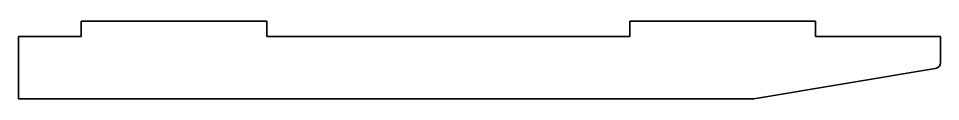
# Model space of a CAD drawing. Header units: millimetres. Extents: x 0 to 148, y 0 to 12.
import ezdxf

# ---------------------------------------------------------------- set-up
doc = ezdxf.new("R2010")
doc.units = ezdxf.units.MM
doc.layers.add('SIMUMAK Visible (ISO)', color=7, linetype='Continuous', lineweight=35)

# ---------------------------------------------------------------- blocks, each defined once
blk = doc.blocks.new('SIL-027-RLPE-01_Sheet_3_SIL-027-RLPE-01')
at = {"layer": 'SIMUMAK Visible (ISO)'}
for p, q in [((-63.95, 6.25), (-63.95, 3.75)), ((-34.15, 6.25), (-63.95, 6.25)), ((-34.15, 3.75), (-34.15, 6.25)), ((24.15, 6.25), (24.15, 3.75)), ((53.95, 6.25), (24.15, 6.25)), ((53.95, 3.75), (53.95, 6.25)), ((-74.05, 3.75), (-74.05, -6.25)), ((-63.95, 3.75), (-74.05, 3.75)), ((24.15, 3.75), (-34.15, 3.75)), ((74.05, 3.75), (53.95, 3.75)), ((74.05, -0.4), (74.05, 3.75)), ((44.05, -6.25), (73.21, -1.39)), ((-74.05, -6.25), (44.05, -6.25))]:
    blk.add_line(p, q, dxfattribs=at)
at = {"layer": 'SIMUMAK Visible (ISO)', "extrusion": (0, 0, -1)}
blk.add_arc((-73.05, -0.4), 1, 180, 260.5377, dxfattribs=at)

msp = doc.modelspace()

# ---------------------------------------------------------------- block references
msp.add_blockref('SIL-027-RLPE-01_Sheet_3_SIL-027-RLPE-01', (74.05, 6.25))

doc.saveas('drawing.dxf')
